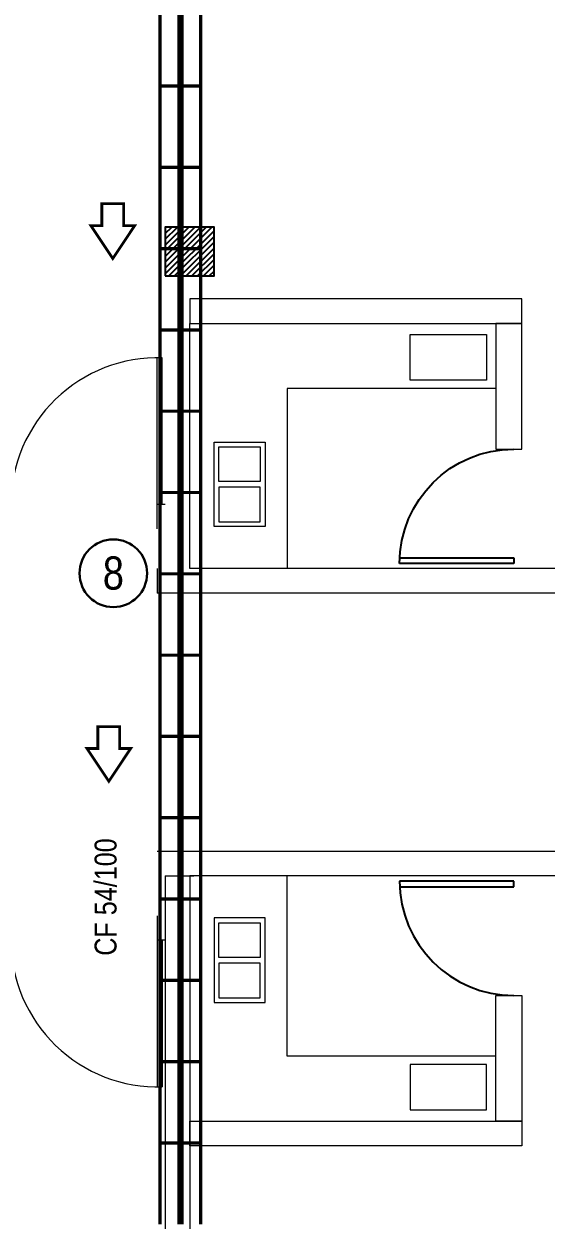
# Model space of a CAD drawing. Header units: millimetres. Extents: x 0 to 126, y 0 to 76.
# Drawn here: x 9.2 to 12.42, y 17.43 to 24.78 of the extents above; entities that cross this region are included whole.
import ezdxf

# ---------------------------------------------------------------- set-up
doc = ezdxf.new("R2010")
doc.units = ezdxf.units.MM
doc.linetypes.add('Continua', pattern=[0])
for name, color, linetype in [('A-GLAZ-1', 7, 'Continuous'), ('E-COLUMNA', 20, 'Continuous'), ('HatchColus', 8, 'Continuous')]:
    doc.layers.add(name, color=color, linetype=linetype)
for name, color, linetype, lineweight in [('ARQUITECTÓNICO', 152, 'Continuous', 0), ('INST. VOZ Y DATOS', 40, 'Continuous', 0), ('TEXTOS INST. VOZ Y DATOS', 1, 'Continuous', 0)]:
    doc.layers.add(name, color=color, linetype=linetype, lineweight=lineweight)
doc.styles.add('75', font='ARIALN.TTF', dxfattribs={"height": 0.135})

# ---------------------------------------------------------------- blocks, each defined once
blk = doc.blocks.new('A$C08AE17E7')
at = {"layer": 'A-GLAZ-1', "color": 0}
for p, q in [((4.39, 4.39), (0, 4.39)), ((0, 4.177), (4.39, 4.177)), ((4.39, 4.177), (4.39, 4.39))]:
    blk.add_line(p, q, dxfattribs=at)
blk.add_arc((4.39, 4.39), 4.39, 180, 270, dxfattribs=at)
blk = doc.blocks.new('A$C35E06030')
at = {"layer": 'HatchColus', "linetype": 'Continua', "ltscale": 0.05}
h = blk.add_hatch(dxfattribs=at)
h.set_pattern_fill('ANSI31', color=256, scale=0.2, style=0)
h.set_pattern_definition([(45, (-1018.400148, -104.339457), (-0.0176776695, 0.0176776695), [])])
h.paths.add_polyline_path([(0.2, 19.1), (0.2, 19.5), (0, 19.5), (0, 19.1)])
h.paths.add_polyline_path([(17, 19.3), (17, 18.9), (17.2, 18.9), (17.2, 19.3)])
h.paths.add_polyline_path([(5.95, 19.2), (5.95, 19.5), (5.65, 19.5), (5.65, 19.2)])
h.paths.add_polyline_path([(11.65, 19.3), (11.35, 19.3), (11.35, 19), (11.65, 19)])
at = {"layer": 'E-COLUMNA', "linetype": 'Continua', "ltscale": 0.05}
blk.add_lwpolyline([(5.65, 19.2), (5.95, 19.2), (5.95, 19.5), (5.65, 19.5)], close=True, dxfattribs=at)

msp = doc.modelspace()

# ---------------------------------------------------------------- linework, layer by layer
at = {"layer": 'ARQUITECTÓNICO'}
for p, q in [((10.0562, 21.8304), (10.0562, 22.7304)), ((10.025, 21.8277), (10.025, 22.7277)), ((10.025, 19.1487), (10.025, 18.2487)), ((10.0562, 19.1461), (10.0562, 18.2461))]:
    msp.add_line(p, q, dxfattribs=at)
at = {"layer": 'ARQUITECTÓNICO', "linetype": 'Continuous', "ltscale": 0.03}
for p, q in [((10.025, 21.6777), (10.025, 21.8277)), ((10.075, 21.8277), (10.025, 21.8277)), ((10.025, 21.4332), (10.025, 21.2832)), ((10.275, 21.4332), (10.225, 21.4332)), ((10.275, 21.4332), (10.2567, 21.4332)), ((14.425, 21.4332), (10.275, 21.4332)), ((10.2567, 21.2832), (10.025, 21.2832)), ((14.575, 21.2832), (10.2567, 21.2832)), ((10.275, 21.2832), (10.2567, 21.2832)), ((10.275, 19.6932), (10.025, 19.6932)), ((14.5721, 19.6932), (10.275, 19.6932)), ((10.075, 19.5432), (10.075, 7.1832)), ((10.225, 19.5432), (10.225, 7.1832)), ((10.275, 19.5432), (10.225, 19.5432)), ((10.275, 19.5432), (10.2567, 19.5432)), ((14.4177, 19.5432), (10.275, 19.5432)), ((10.025, 19.2987), (10.025, 19.1487)), ((10.075, 19.1487), (10.025, 19.1487))]:
    msp.add_line(p, q, dxfattribs=at)
at = {"layer": 'ARQUITECTÓNICO', "color": 0}
msp.add_line((10.075, 19.5432), (10.25, 19.5432), dxfattribs=at)
for points in [[(12.2685, 23.0932), (10.225, 23.0932), (10.225, 22.9402), (12.2685, 22.9402)], [(12.2685, 22.9402), (12.1082, 22.9402), (12.1082, 22.1681), (12.2685, 22.1681)], [(11.5823, 22.8722), (12.0506, 22.8722), (12.0506, 22.5928), (11.5823, 22.5928)], [(10.3754, 22.2117), (10.6889, 22.2117), (10.6889, 21.6914), (10.3754, 21.6914)], [(10.4043, 22.1822), (10.6595, 22.1822), (10.6595, 21.9691), (10.4043, 21.9691)], [(10.4043, 21.7208), (10.6595, 21.7208), (10.6595, 21.934), (10.4043, 21.934)], [(10.3754, 18.7648), (10.6889, 18.7648), (10.6889, 19.2851), (10.3754, 19.2851)], [(10.4043, 19.2556), (10.6595, 19.2556), (10.6595, 19.0425), (10.4043, 19.0425)], [(10.4043, 18.7943), (10.6595, 18.7943), (10.6595, 19.0074), (10.4043, 19.0074)], [(12.2685, 18.0363), (12.1082, 18.0363), (12.1082, 18.8083), (12.2685, 18.8083)], [(11.5823, 18.1043), (12.0506, 18.1043), (12.0506, 18.3837), (11.5823, 18.3837)], [(12.2685, 17.8832), (10.225, 17.8832), (10.225, 18.0363), (12.2685, 18.0363)]]:
    msp.add_lwpolyline(points, close=True, dxfattribs=at)
for points in [[(10.825, 22.5402), (10.825, 21.4332), (10.225, 21.4332), (10.225, 22.9402), (10.825, 22.9402)], [(10.825, 22.9402), (12.1082, 22.9402), (12.1082, 22.5402), (10.825, 22.5402)], [(10.825, 18.4363), (10.825, 19.5432), (10.225, 19.5432), (10.225, 18.0363), (10.825, 18.0363)], [(10.825, 18.0363), (12.1082, 18.0363), (12.1082, 18.4363), (10.825, 18.4363)]]:
    msp.add_lwpolyline(points, dxfattribs=at)
at = {"layer": 'ARQUITECTÓNICO', "ltscale": 0.03}
for centre, start, end in [((10.0303, 21.8254), 88.35874, 179.85444), ((10.0303, 19.151), 180.14556, 271.64126)]:
    msp.add_arc(centre, 0.9053, start, end, dxfattribs=at)
at = {"layer": 'INST. VOZ Y DATOS', "const_width": 0.02}
for points in [[(10.0431, 17.4014), (10.0431, 25.4014)], [(10.2931, 17.4014), (10.2931, 25.4014)], [(10.2931, 24.4014), (10.0431, 24.4014)], [(10.2931, 23.9014), (10.0431, 23.9014)], [(10.2931, 23.4014), (10.0431, 23.4014)], [(10.2931, 22.9014), (10.0431, 22.9014)], [(10.2931, 22.4014), (10.0431, 22.4014)], [(10.2931, 21.9014), (10.0431, 21.9014)], [(10.2931, 21.4014), (10.0431, 21.4014)], [(10.2931, 20.9014), (10.0431, 20.9014)], [(10.2931, 20.4014), (10.0431, 20.4014)], [(10.2931, 19.9014), (10.0431, 19.9014)], [(10.2931, 19.4014), (10.0431, 19.4014)], [(10.2931, 18.9014), (10.0431, 18.9014)], [(10.2931, 18.4014), (10.0431, 18.4014)], [(10.2931, 17.9014), (10.0431, 17.9014)]]:
    msp.add_lwpolyline(points, dxfattribs=at)
at = {"layer": 'INST. VOZ Y DATOS', "color": 6, "const_width": 0.04}
msp.add_lwpolyline([(10.1681, 17.4014), (10.1681, 25.4014)], dxfattribs=at)
at = {"layer": 'TEXTOS INST. VOZ Y DATOS', "const_width": 0.0168}
for points in [[(9.7519, 23.677), (9.8193, 23.677), (9.8193, 23.5423), (9.8866, 23.5423), (9.7519, 23.3402), (9.6172, 23.5423), (9.6846, 23.5423), (9.6846, 23.677)], [(9.7274, 20.4621), (9.7947, 20.4621), (9.7947, 20.3274), (9.8621, 20.3274), (9.7274, 20.1253), (9.5927, 20.3274), (9.66, 20.3274), (9.66, 20.4621)]]:
    msp.add_lwpolyline(points, close=True, dxfattribs=at)
at = {"layer": 'TEXTOS INST. VOZ Y DATOS', "lineweight": 30}
msp.add_circle((9.7553, 21.4049), 0.2081, dxfattribs=at)

# ---------------------------------------------------------------- block references
at = {"layer": 'ARQUITECTÓNICO', "color": 0}
msp.add_blockref('A$C35E06030', (4.425, 4.0332), dxfattribs=at)
at = {"layer": 'ARQUITECTÓNICO', "color": 0, "xscale": -0.1600000000000819, "yscale": 0.1599999999999966, "zscale": 0.16, "rotation": 180}
msp.add_blockref('A$C08AE17E7', (11.5169, 22.1681), dxfattribs=at)
at = {"layer": 'ARQUITECTÓNICO', "color": 0, "xscale": 0.1600000000000819, "yscale": 0.1600000000000819, "zscale": 0.1600000000000819}
msp.add_blockref('A$C08AE17E7', (11.5169, 18.8083), dxfattribs=at)

# ---------------------------------------------------------------- texts
at = {"layer": 'TEXTOS INST. VOZ Y DATOS', "insert": (9.7553, 21.4049), "char_height": 0.204, "width": 1.846887, "attachment_point": 5, "style": '75'}
msp.add_mtext('8', dxfattribs=at)
at = {"layer": 'TEXTOS INST. VOZ Y DATOS', "insert": (9.64, 19.414), "char_height": 0.135, "width": 1.539073, "attachment_point": 2, "rotation": 90, "style": '75'}
msp.add_mtext('CF 54/100', dxfattribs=at)

doc.saveas('drawing.dxf')
